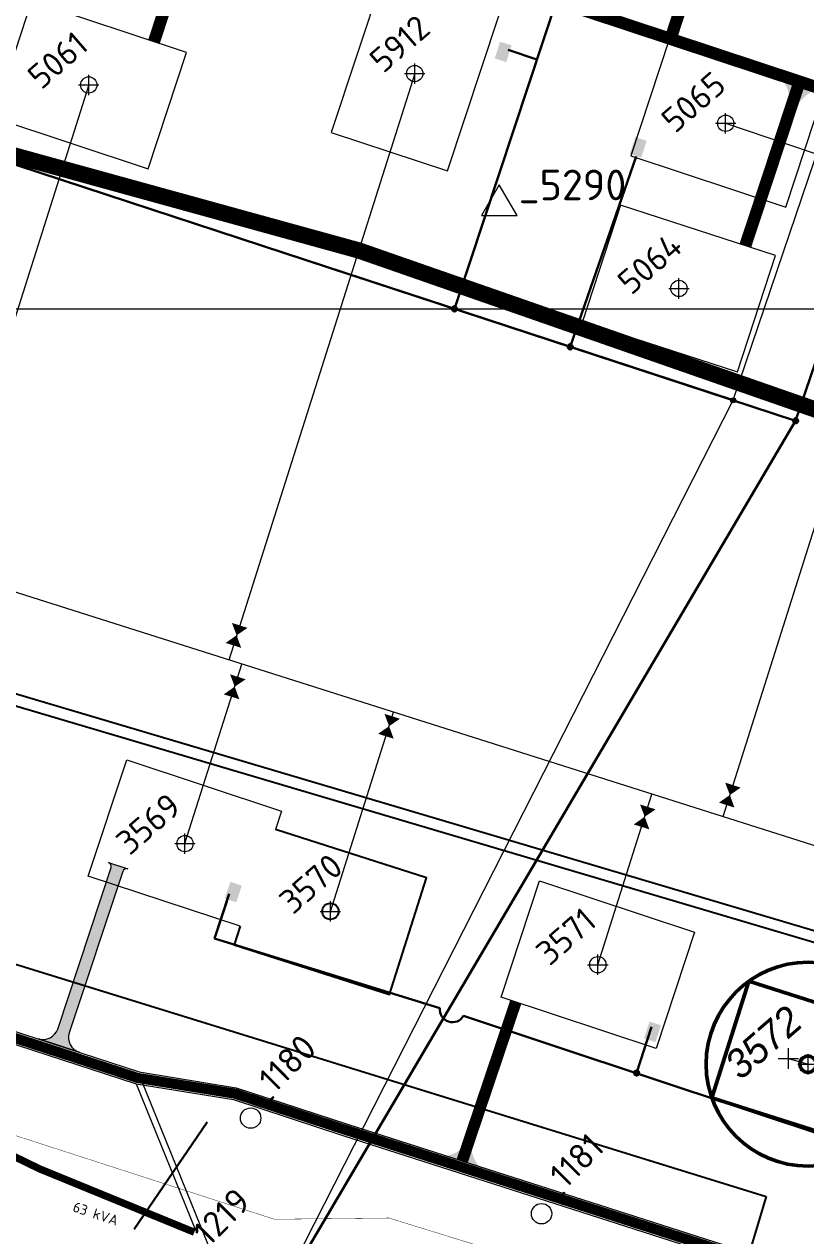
# Model space of a CAD drawing. Header units: millimetres. Extents: x 519 to 9564855, y -810 to 5021775.
# Drawn here: x 9535599 to 9535982, y 4999545 to 5000140 of the extents above; entities that cross this region are included whole.
import ezdxf
from ezdxf.enums import TextEntityAlignment as Align

# ---------------------------------------------------------------- set-up
doc = ezdxf.new("R2010")
doc.units = ezdxf.units.MM
doc.header["$LTSCALE"] = 2
doc.header["$MEASUREMENT"] = 0
doc.header["$PDMODE"] = 2
doc.header["$PDSIZE"] = 5
doc.linetypes.add('92051501$0$GROUND1', pattern=[60, 50, -10])
for name, color, linetype in [('CONTROL', 7, 'Continuous'), ('Existing roads', 41, 'Continuous'), ('GRID_PULKOVO', 7, 'Continuous'), ('OilColl&Flowlines', 3, 'Continuous'), ('OLD WELLS(dr.bfr2000)', 24, 'Continuous'), ('ROAD_GROUND', 9, 'Continuous'), ('stage 7.frame', 7, 'Continuous'), ('Газопровод', 4, 'Continuous'), ('Скважины на 2020 год', 140, 'Continuous'), ('Скважины на 2025 год _ОСМОТР', 5, 'Continuous')]:
    doc.layers.add(name, color=color, linetype=linetype)
for name, color, linetype, lineweight in [('PPLINE_GAS', 4, 'GAS_LINE', 30), ('WELLS(drilled after 2000y)', 6, 'Continuous', 40), ('Скважины на 2023 год', 201, 'Continuous', 20), ('Скважины на 2026', 222, 'Continuous', 50), ('Скважины на 2026 доп.', 222, 'Continuous', 50), ('Электро', 1, 'Continuous', 30), ('Электроснаб', 1, 'Continuous', 18), ('Электроснабжене', 1, 'Continuous', 18)]:
    doc.layers.add(name, color=color, linetype=linetype, lineweight=lineweight)
doc.styles.add('92051501$0$STANDARD', font='simplex.shx')
doc.styles.add('Elect', font='isocpeur.ttf')
doc.styles.add('GeoApp', font='', dxfattribs={"height": 1})
doc.styles.add('Line_GUGK', font='')
doc.styles.get("Standard").update_dxf_attribs({"font": 'isocpeur.ttf', "width": 0.5})
doc.styles.get('GeoApp').set_extended_font_data('D431', italic=True)
doc.styles.get('Line_GUGK').set_extended_font_data('Bm431', italic=True)
doc.linetypes.add('g5_121_g', pattern='A,4,-0.4,["Г",GeoApp,S=1,R=0,X=0,Y=-0.5],-1.2,12', length=17.6)
doc.linetypes.add('GAS_LINE', pattern='A,0.5,-0.2,["G",92051501$0$STANDARD,S=0.1,R=0,X=-0.1,Y=-0.05],-0.05', length=0.75)

msp = doc.modelspace()

# ---------------------------------------------------------------- hatches: boundary and pattern name
at = {"layer": 'Existing roads', "lineweight": 0}
h = msp.add_hatch(color=256, dxfattribs=at)
edge = h.paths.add_edge_path()
edge.add_line((9535979.14768, 5000101.4306), (9535974.40165, 5000103.02244))
edge.add_arc((9535953.99878, 5000100.29452), 20.58442, 367.61544673, 401.50735806)
edge.add_line((9535969.41385, 5000113.93615), (9535987.57352, 5000107.92745))
edge.add_arc((9535999.21147, 5000084.12183), 26.4981, 476.05282574, 499.21610865)
msp.add_hatch(color=256, dxfattribs=at).paths.add_polyline_path([(9535647.14609, 4999724.15197, -0.414213562), (9535649.67311, 4999725.42246), (9535640.17709, 4999728.56452, -0.414213562), (9535641.44756, 4999726.03755), (9535615.2492, 4999646.86017, -0.414213562), (9535605.77286, 4999642.09582), (9535625.71209, 4999635.49829, -0.414213562), (9535620.94774, 4999644.97463)])
h = msp.add_hatch(color=256, dxfattribs=at)
h.paths.add_polyline_path([(9535816.49474, 4999589.01993), (9535818.08198, 4999588.42317, 0.155118741), (9535822.61463, 4999578.88616), (9535814.05904, 4999581.6393)])
h.paths.add_polyline_path([(9535814.96904, 4999589.59356), (9535816.49474, 4999589.01993), (9535814.05904, 4999581.6393), (9535805.2631, 4999584.46978, 0.161550784)])
at = {"layer": 'Электро', "ltscale": 7.5}
for points in [[(9535837.87524, 5000129.21548), (9535832.24312, 5000131.01124), (9535829.62514, 5000122.80039), (9535835.25726, 5000121.00463)], [(9535904.15447, 5000082.4325), (9535898.52234, 5000084.22826), (9535895.90437, 5000076.01741), (9535901.53649, 5000074.22165)]]:
    msp.add_hatch(color=256, dxfattribs=at).paths.add_polyline_path(points)
at = {"layer": 'Электро'}
h = msp.add_hatch(color=256, dxfattribs=at)
edge = h.paths.add_edge_path()
edge.add_arc((9535809.82957, 5000000.02672), 1.2343, 0, 360)
h = msp.add_hatch(color=256, dxfattribs=at)
edge = h.paths.add_edge_path()
edge.add_arc((9535866.64672, 4999981.39068), 1.2343, 0, 360)
h = msp.add_hatch(color=256, dxfattribs=at)
edge = h.paths.add_edge_path()
edge.add_arc((9535977.23732, 4999945.11695), 1.2343, 0, 360)
for points in [[(9535697.23354, 4999710.8591), (9535702.84577, 4999709.00212), (9535705.553, 4999717.18397), (9535699.94077, 4999719.04096)], [(9535697.23354, 4999710.8591), (9535702.84577, 4999709.00212), (9535705.553, 4999717.18397), (9535699.94077, 4999719.04096)], [(9535697.23354, 4999710.8591), (9535702.84577, 4999709.00212), (9535705.553, 4999717.18397), (9535699.94077, 4999719.04096)], [(9535902.86338, 4999642.32404), (9535908.47562, 4999640.46705), (9535911.18285, 4999648.64891), (9535905.57061, 4999650.50589)]]:
    msp.add_hatch(color=256, dxfattribs=at).paths.add_polyline_path(points)
h = msp.add_hatch(color=256, dxfattribs=at)
edge = h.paths.add_edge_path()
edge.add_arc((9535899.23946, 4999625.2923), 1.2343, 0, 360)
at = {"layer": 'Электроснаб', "lineweight": 0, "ltscale": 7.5}
for points in [[(9535837.87524, 5000129.21548), (9535832.24312, 5000131.01124), (9535829.62514, 5000122.80039), (9535835.25726, 5000121.00463)], [(9535904.15447, 5000082.4325), (9535898.52234, 5000084.22826), (9535895.90437, 5000076.01741), (9535901.53649, 5000074.22165)]]:
    msp.add_hatch(color=1, dxfattribs=at).paths.add_polyline_path(points)
at = {"layer": 'Электроснаб', "lineweight": 0}
h = msp.add_hatch(color=1, dxfattribs=at)
edge = h.paths.add_edge_path()
edge.add_arc((9535809.82957, 5000000.02672), 1.2343, 0, 360)
h = msp.add_hatch(color=1, dxfattribs=at)
edge = h.paths.add_edge_path()
edge.add_arc((9535866.64672, 4999981.39068), 1.2343, 0, 360)
h = msp.add_hatch(color=1, dxfattribs=at)
edge = h.paths.add_edge_path()
edge.add_arc((9535977.23732, 4999945.11695), 1.2343, 0, 360)
for points in [[(9535697.23354, 4999710.8591), (9535702.84577, 4999709.00212), (9535705.553, 4999717.18397), (9535699.94077, 4999719.04096)], [(9535697.23354, 4999710.8591), (9535702.84577, 4999709.00212), (9535705.553, 4999717.18397), (9535699.94077, 4999719.04096)], [(9535697.23354, 4999710.8591), (9535702.84577, 4999709.00212), (9535705.553, 4999717.18397), (9535699.94077, 4999719.04096)], [(9535902.86338, 4999642.32404), (9535908.47562, 4999640.46705), (9535911.18285, 4999648.64891), (9535905.57061, 4999650.50589)]]:
    msp.add_hatch(color=1, dxfattribs=at).paths.add_polyline_path(points)
h = msp.add_hatch(color=1, dxfattribs=at)
edge = h.paths.add_edge_path()
edge.add_arc((9535899.23946, 4999625.2923), 1.2343, 0, 360)
at = {"layer": 'Электроснабжене', "lineweight": 0, "ltscale": 7.5}
for points in [[(9535837.87524, 5000129.21548), (9535832.24312, 5000131.01124), (9535829.62514, 5000122.80039), (9535835.25726, 5000121.00463)], [(9535904.15447, 5000082.4325), (9535898.52234, 5000084.22826), (9535895.90437, 5000076.01741), (9535901.53649, 5000074.22165)]]:
    msp.add_hatch(color=1, dxfattribs=at).paths.add_polyline_path(points)
at = {"layer": 'Электроснабжене', "lineweight": 0}
h = msp.add_hatch(color=1, dxfattribs=at)
edge = h.paths.add_edge_path()
edge.add_arc((9535809.82957, 5000000.02672), 1.2343, 0, 360)
h = msp.add_hatch(color=1, dxfattribs=at)
edge = h.paths.add_edge_path()
edge.add_arc((9535866.64672, 4999981.39068), 1.2343, 0, 360)
h = msp.add_hatch(color=1, dxfattribs=at)
edge = h.paths.add_edge_path()
edge.add_arc((9535946.62246, 4999955.15863), 1.2343, 0, 360)
for points in [[(9535697.23354, 4999710.8591), (9535702.84577, 4999709.00212), (9535705.553, 4999717.18397), (9535699.94077, 4999719.04096)], [(9535697.23354, 4999710.8591), (9535702.84577, 4999709.00212), (9535705.553, 4999717.18397), (9535699.94077, 4999719.04096)], [(9535697.23354, 4999710.8591), (9535702.84577, 4999709.00212), (9535705.553, 4999717.18397), (9535699.94077, 4999719.04096)], [(9535902.86338, 4999642.32404), (9535908.47562, 4999640.46705), (9535911.18285, 4999648.64891), (9535905.57061, 4999650.50589)]]:
    msp.add_hatch(color=1, dxfattribs=at).paths.add_polyline_path(points)
h = msp.add_hatch(color=1, dxfattribs=at)
edge = h.paths.add_edge_path()
edge.add_arc((9535899.23946, 4999625.2923), 1.2343, 0, 360)

# ---------------------------------------------------------------- linework, layer by layer
at = {"layer": 'CONTROL', "lineweight": 0}
for p, q in [((9535831.87891, 5000060.76792), (9535823.17395, 5000045.75895)), ((9535831.87891, 5000060.76792), (9535823.17395, 5000045.75895)), ((9535840.58387, 5000045.75895), (9535831.87891, 5000060.76792)), ((9535840.58387, 5000045.75895), (9535831.87891, 5000060.76792)), ((9535823.17395, 5000045.75895), (9535840.58387, 5000045.75895)), ((9535823.17395, 5000045.75895), (9535840.58387, 5000045.75895))]:
    msp.add_line(p, q, dxfattribs=at)
at = {"layer": 'Existing roads', "color": 3, "linetype": 'ByBlock', "lineweight": 0, "ltscale": 80}
for p, q in [((9535677.7, 4999737.8), (9535705.60856, 4999825.77634)), ((9535749, 4999704.57), (9535779.96708, 4999802.18773)), ((9535880.2, 4999678.4), (9535906.71394, 4999761.98008))]:
    msp.add_line(p, q, dxfattribs=at)
at = {"layer": 'Existing roads', "lineweight": 0}
for p, q in [((9535640.17709, 4999728.56452), (9535649.67311, 4999725.42246)), ((9535625.71209, 4999635.49829), (9535605.77286, 4999642.09582))]:
    msp.add_line(p, q, dxfattribs=at)
at = {"layer": 'Existing roads', "lineweight": 0, "const_width": 6}
msp.add_lwpolyline([(9537889.91883, 4999341.77945), (9537924.72003, 4999447.01825, 0.414213562), (9537912.01067, 4999472.28626), (9535372.52563, 5000312.06314)], format="xyb", dxfattribs=at)
for points in [[(9535662.41443, 5000130.88681), (9535687.8456, 5000207.79066)], [(9535915.60219, 5000131.64451), (9535924.89294, 5000159.76835)], [(9535952.49803, 5000030.82606), (9535979.15153, 5000111.42625)]]:
    msp.add_lwpolyline(points, dxfattribs=at)
at = {"layer": 'Existing roads', "lineweight": 0, "flags": 128}
for points in [[(9535605.77286, 4999642.09582, 0.414213562), (9535615.2492, 4999646.86017), (9535641.44757, 4999726.03759, 0.414207454), (9535640.17709, 4999728.56452, 0.414207454)], [(9535649.67311, 4999725.42246, 0.414213562), (9535647.14609, 4999724.15197), (9535620.94774, 4999644.97463, 0.414213562), (9535625.71209, 4999635.49829)]]:
    msp.add_lwpolyline(points, format="xyb", dxfattribs=at)
at = {"layer": 'Existing roads', "lineweight": 0, "const_width": 5.7, "elevation": 0.00005, "flags": 128}
msp.add_lwpolyline([(9535840.03192, 4999660.33086), (9535813.68943, 4999582.19852)], dxfattribs=at)
at = {"layer": 'GRID_PULKOVO', "lineweight": 0}
msp.add_line((9533000, 5000000), (9548000, 5000000), dxfattribs=at)
at = {"layer": 'OilColl&Flowlines', "lineweight": 0, "ltscale": 50}
msp.add_line((9535790.4, 5000115.4), (9535699.17108, 4999827.81849), dxfattribs=at)
at = {"layer": 'OilColl&Flowlines', "lineweight": 0}
for p, q in [((9535630.5, 5000109.8), (9535555.50518, 4999873.39334)), ((9535942.9, 5000091), (9536038.74981, 5000058.69715)), ((9536038.74981, 5000058.69715), (9535941.55543, 4999750.92738)), ((9536424.73007, 4999597.65084), (9535538.27685, 4999878.85865))]:
    msp.add_line(p, q, dxfattribs=at)
at = {"layer": 'OilColl&Flowlines'}
for p, q in [((9535208.40675, 4999798.02858), (9535962.77897, 4999564.81577)), ((9535962.77897, 4999564.81577), (9535938.39343, 4999483.33728))]:
    msp.add_line(p, q, dxfattribs=at)
at = {"layer": 'OilColl&Flowlines', "lineweight": 0}
for points in [[(9535701.45117, 4999834.98851, 8, 0, 0), (9535703.01595, 4999839.93869, 0, 8, 0), (9535704.54514, 4999844.77628, 8, 8, 0)], [(9535700.54051, 4999809.78279, 8, 0, 0), (9535702.10529, 4999814.73297, 0, 8, 0), (9535703.63448, 4999819.57056, 8, 8, 0)], [(9535776.23989, 4999790.42153, 8, 0, 0), (9535777.80466, 4999795.3717, 0, 8, 0), (9535779.33386, 4999800.2093, 8, 8, 0)], [(9535943.40219, 4999756.67426, 8, 0, 0), (9535944.96697, 4999761.62444, 0, 8, 0), (9535946.49616, 4999766.46203, 8, 8, 0)], [(9535901.6459, 4999745.98653, 8, 0, 0), (9535903.21067, 4999750.93671, 0, 8, 0), (9535904.73986, 4999755.7743, 8, 8, 0)]]:
    msp.add_lwpolyline(points, format="xyseb", dxfattribs=at)
at = {"layer": 'OilColl&Flowlines', "color": 3, "linetype": 'ByBlock', "lineweight": 0, "ltscale": 50, "const_width": 0.2}
msp.add_lwpolyline([(9535938.39343, 4999483.33728), (9535892.67737, 4999498.82289), (9535829.30719, 4999538.23865), (9535777.7178, 4999554.1928), (9535721.53004, 4999553.57741), (9535362.31394, 4999669.67703)], dxfattribs=at)
at = {"layer": 'OLD WELLS(dr.bfr2000)', "lineweight": 0}
for centre in [(9535709.9, 4999603.2), (9535852.6, 4999556.3)]:
    msp.add_circle(centre, 5, dxfattribs=at)
at = {"layer": 'PPLINE_GAS', "linetype": 'g5_121_g', "lineweight": -2}
msp.add_line((9537831.81227, 4999146.8258), (9535279.41281, 4999904.81595), dxfattribs=at)
msp.add_lwpolyline([(9535281.39298, 4999898.00414), (9537698.38059, 4999182.63516), (9537913.66251, 4999114.70847)], dxfattribs=at)
at = {"layer": 'ROAD_GROUND', "color": 8, "lineweight": 0, "const_width": 5}
msp.add_lwpolyline([(9535200.39148, 4999770.59044), (9535654.4447, 4999622.8796), (9535702.14679, 4999615.17926), (9535756.46987, 4999597.40633), (9536146.05351, 4999472.41159), (9536838.69867, 4999252.09722), (9536945.55393, 4999213.74917), (9537005.97796, 4999201.14415), (9537144.17183, 4999148.99552), (9537222.40936, 4999107.68132), (9537310.97232, 4999086.06124), (9537409.31387, 4999087.76023), (9537579.61041, 4999053.05906), (9539143.4794, 4998535.60314)], dxfattribs=at)
at = {"layer": 'ROAD_GROUND', "color": 253, "lineweight": 0}
for points in [[(9535206.74002, 4999771.81568), (9535655.1524, 4999625.80419), (9535702.85658, 4999618.10352), (9535757.38638, 4999600.2629), (9536146.96285, 4999475.27045), (9536839.66034, 4999254.93944), (9536946.37086, 4999216.64333), (9537006.81892, 4999204.0333), (9537145.40667, 4999151.73604), (9537223.48172, 4999110.50763), (9537311.30764, 4999089.06749), (9537409.59075, 4999090.76547), (9537580.38382, 4999055.96311), (9539144.42179, 4998538.45128)], [(9535204.88231, 4999766.11051), (9535653.737, 4999619.955), (9535701.437, 4999612.255), (9535755.537, 4999594.555), (9536145.137, 4999469.555), (9536837.737, 4999249.255), (9536944.737, 4999210.855), (9537005.137, 4999198.255), (9537142.937, 4999146.255), (9537221.337, 4999104.855), (9537310.637, 4999083.055), (9537409.037, 4999084.755), (9537578.837, 4999050.155), (9539142.537, 4998532.755)]]:
    msp.add_lwpolyline(points, dxfattribs=at)
at = {"layer": 'ROAD_GROUND', "lineweight": 0, "const_width": 3, "flags": 128}
msp.add_lwpolyline([(9535682.26122, 4999547.13321), (9535606.45403, 4999578.16264), (9535560.60728, 4999600.51265), (9535508.37797, 4999592.73881), (9535407.23203, 4999626.89307), (9535266.1551, 4999677.23176)], dxfattribs=at)
at = {"layer": 'ROAD_GROUND', "lineweight": 0, "flags": 128}
for points in [[(9535681.693, 4999545.745), (9535605.84063, 4999576.79293), (9535560.36806, 4999598.96052), (9535508.2409, 4999591.20188), (9535406.74, 4999625.476), (9535265.651, 4999675.819)], [(9535682.82944, 4999548.52142), (9535607.06744, 4999579.53236), (9535560.84649, 4999602.06477), (9535508.51504, 4999594.27573), (9535407.72406, 4999628.31013), (9535266.65919, 4999678.64452)]]:
    msp.add_lwpolyline(points, dxfattribs=at)
at = {"layer": 'ROAD_GROUND', "lineweight": 0}
for points in [[(9535653.737, 4999619.955), (9535682.81106, 4999548.27738)], [(9535656.51701, 4999621.08264), (9535707.01701, 4999496.58264)]]:
    msp.add_lwpolyline(points, dxfattribs=at)
at = {"layer": 'stage 7.frame', "color": 0, "linetype": 'ByBlock', "lineweight": 0}
for points in [[(9535583.58202, 5000093.8776), (9535659.56254, 5000068.73702), (9535678.41798, 5000125.72241), (9535602.43745, 5000150.86299)], [(9535896.38202, 5000075.0776), (9535972.36254, 5000049.93702), (9535991.21798, 5000106.92241), (9535915.23745, 5000132.06299)]]:
    msp.add_lwpolyline(points, close=True, dxfattribs=at)
for centre in [(9535630.5, 5000109.8), (9535942.9, 5000091)]:
    msp.add_circle(centre, 4, dxfattribs=at)
for p in [(9535630.5, 5000109.8), (9535942.9, 5000091)]:
    msp.add_point(p, dxfattribs=at)
at = {"layer": 'WELLS(drilled after 2000y)', "color": 0, "linetype": 'ByBlock', "lineweight": 0, "ltscale": 5}
for points in [[(9535630.28202, 4999721.8776), (9535649.13745, 4999778.86299), (9535725.11798, 4999753.72241), (9535722.10926, 4999744.62939)], [(9535704.68735, 4999697.25822), (9535630.28202, 4999721.8776)], [(9535832.78202, 4999662.4776), (9535851.63745, 4999719.46299), (9535927.61798, 4999694.32241), (9535908.76254, 4999637.33702), (9535832.78202, 4999662.4776)]]:
    msp.add_lwpolyline(points, dxfattribs=at)
at = {"layer": 'WELLS(drilled after 2000y)', "color": 0, "linetype": 'ByBlock', "lineweight": 0}
for centre in [(9535677.7, 4999737.8), (9535880.2, 4999678.4)]:
    msp.add_circle(centre, 4, dxfattribs=at)
at = {"layer": 'WELLS(drilled after 2000y)', "color": 0, "linetype": 'ByBlock', "lineweight": 0, "ltscale": 80}
for p in [(9535677.7, 4999737.8), (9535880.2, 4999678.4)]:
    msp.add_point(p, dxfattribs=at)
at = {"layer": 'Газопровод', "color": 132, "linetype": '92051501$0$GROUND1', "lineweight": 100, "const_width": 8}
msp.add_lwpolyline([(9535019.30777, 5000268.41216), (9535549.94724, 5000124.68543), (9535575.38997, 5000080.34023), (9535762.92605, 5000028.6546), (9535921.7141, 4999973.3482), (9536016.14979, 4999940.45594), (9536299.45685, 4999841.77916), (9536429.47294, 4999796.49413), (9536488.98253, 4999778.05777), (9536680.02453, 4999718.87202), (9536871.06653, 4999659.68626), (9536931.65347, 4999640.91613), (9536966.19583, 4999628.81712), (9537249.32986, 4999529.64497), (9537264.85214, 4999524.20804), (9537345.24438, 4999501.27231), (9537537.57031, 4999446.40215), (9537729.89624, 4999391.53198), (9537825.94199, 4999363.86113), (9537921.46299, 4999334.26825), (9538112.50499, 4999275.0825), (9538208.05719, 4999245.47995), (9538499.86844, 4999175.86436)], dxfattribs=at)
at = {"layer": 'Скважины на 2020 год', "color": 0, "linetype": 'ByBlock', "lineweight": 0}
msp.add_lwpolyline([(9535806.4224, 5000067.68202), (9535831.56298, 5000143.66254), (9535774.57759, 5000162.51798), (9535749.43701, 5000086.53745)], close=True, dxfattribs=at)
msp.add_circle((9535790.4, 5000115.4), 4, dxfattribs=at)
msp.add_point((9535790.4, 5000115.4), dxfattribs=at)
at = {"layer": 'Скважины на 2023 год', "color": 0, "linetype": 'ByBlock', "lineweight": 0}
msp.add_lwpolyline([(9535872.70241, 4999993.84789), (9535948.78693, 4999969.12653), (9535967.32795, 5000026.18993), (9535891.24343, 5000050.91128)], close=True, dxfattribs=at)
msp.add_circle((9535920, 5000010), 4, dxfattribs=at)
msp.add_point((9535920, 5000010), dxfattribs=at)
at = {"layer": 'Скважины на 2025 год _ОСМОТР', "color": 0, "linetype": 'ByBlock', "lineweight": -2, "ltscale": 50}
msp.add_lwpolyline([(9535704.68735, 4999697.25822), (9535701.77978, 4999688.13498), (9535778.00243, 4999663.84285), (9535796.22153, 4999721.00984), (9535722.10926, 4999744.62939)], dxfattribs=at)
at = {"layer": 'Скважины на 2025 год _ОСМОТР', "color": 0, "linetype": 'ByBlock', "lineweight": -2}
msp.add_circle((9535749.00066, 4999704.57241), 4, dxfattribs=at)
at = {"layer": 'Скважины на 2025 год _ОСМОТР', "color": 0, "linetype": 'ByBlock', "lineweight": 0}
msp.add_point((9535749, 4999704.57), dxfattribs=at)
at = {"layer": 'Скважины на 2026', "lineweight": 0}
msp.add_line((9535973.7, 4999632.4), (9535983.3, 4999629.61), dxfattribs=at)
at = {"layer": 'Скважины на 2026', "linetype": 'ByBlock', "ltscale": 50}
msp.add_lwpolyline([(9535936.07913, 4999613.17257), (9536012.30178, 4999588.88044), (9536030.52087, 4999646.04743), (9535954.29822, 4999670.33956)], close=True, dxfattribs=at)
msp.add_circle((9535983.3, 4999629.61), 50, dxfattribs=at)
at = {"layer": 'Скважины на 2026', "linetype": 'ByBlock'}
msp.add_circle((9535983.3, 4999629.61), 4, dxfattribs=at)
at = {"layer": 'Скважины на 2026', "linetype": 'ByBlock', "lineweight": 0}
for p in [(9535973.7, 4999632.4), (9535983.3, 4999629.61)]:
    msp.add_point(p, dxfattribs=at)
at = {"layer": 'Скважины на 2026 доп.', "lineweight": 0}
msp.add_point((9535973.7, 4999632.4), dxfattribs=at)
at = {"layer": 'Электро', "ltscale": 0.09}
msp.add_line((9535937.85221, 5000386.94015), (9535809.82957, 5000000.02672), dxfattribs=at)
at = {"layer": 'Электро', "ltscale": 0.5}
for p, q in [((9535977.23732, 4999945.11695, -4.252), (9535374.72036, 5000142.74261, -4.252)), ((9535977.23732, 4999945.11695, -4.252), (9536023.31257, 5000081.09636)), ((9535899.05816, 5000074.66825), (9535866.64672, 4999981.39068, 0)), ((9535814.33619, 4999653.3915, 0), (9537304.30353, 4999157.60417, 0))]:
    msp.add_line(p, q, dxfattribs=at)
at = {"layer": 'Электро', "ltscale": 50}
msp.add_line((9535836.1768, 5000126.96762), (9535850.28717, 5000122.29875), dxfattribs=at)
at = {"layer": 'Электро'}
for p, q in [((9535716.1033, 4999502.21119, 0), (9535977.23732, 4999945.11695, -4.252)), ((9535692.16353, 4999691.2199, 0), (9535699.43254, 4999713.18851, 0)), ((9535692.16353, 4999691.2199, 0), (9535698.16844, 4999709.3681, 0)), ((9535692.16353, 4999691.2199, 0), (9535698.16844, 4999709.3681, 0)), ((9535899.23946, 4999625.2923, 0), (9535906.59496, 4999647.98349, 0)), ((9535688.64897, 4999601.21593, 0), (9535652.82313, 4999548.79606, 0))]:
    msp.add_line(p, q, dxfattribs=at)
at = {"layer": 'Электро', "ltscale": 25}
msp.add_line((9535692.16353, 4999691.2199, 0), (9535802.72851, 4999657.1279, 0), dxfattribs=at)
at = {"layer": 'Электро'}
for centre in [(9535809.82957, 5000000.02672), (9535866.64672, 4999981.39068, 0), (9535977.23732, 4999945.11695, -4.252), (9535899.23946, 4999625.2923, 0)]:
    msp.add_circle(centre, 1.2343, dxfattribs=at)
at = {"layer": 'Электро', "ltscale": 25}
msp.add_arc((9535808.89926, 4999656.39956, 0), 6.21359, 173.26845798, 331.04576211, dxfattribs=at)
at = {"layer": 'Электроснаб', "color": 1, "lineweight": 0, "ltscale": 0.09}
msp.add_line((9535937.85221, 5000386.94015), (9535809.82957, 5000000.02672), dxfattribs=at)
at = {"layer": 'Электроснаб', "color": 1, "lineweight": 0, "ltscale": 0.5}
for p, q in [((9535977.23732, 4999945.11695, -4.252), (9535374.72036, 5000142.74261, -4.252)), ((9535977.23732, 4999945.11695, -4.252), (9536023.31257, 5000081.09636)), ((9535899.05816, 5000074.66825), (9535866.64672, 4999981.39068, 0)), ((9535814.33619, 4999653.3915, 0), (9537304.30353, 4999157.60417, 0))]:
    msp.add_line(p, q, dxfattribs=at)
at = {"layer": 'Электроснаб', "color": 1, "linetype": 'ByBlock', "lineweight": 0, "ltscale": 50}
msp.add_line((9535836.1768, 5000126.96762), (9535850.28717, 5000122.29875), dxfattribs=at)
at = {"layer": 'Электроснаб', "color": 1, "linetype": 'ByBlock', "lineweight": 0}
msp.add_line((9535716.1033, 4999502.21119, 0), (9535977.23732, 4999945.11695, -4.252), dxfattribs=at)
at = {"layer": 'Электроснаб', "color": 1, "lineweight": 0}
for p, q in [((9535692.16353, 4999691.2199, 0), (9535699.43254, 4999713.18851, 0)), ((9535692.16353, 4999691.2199, 0), (9535698.16844, 4999709.3681, 0)), ((9535692.16353, 4999691.2199, 0), (9535698.16844, 4999709.3681, 0)), ((9535899.23946, 4999625.2923, 0), (9535906.59496, 4999647.98349, 0)), ((9535688.64897, 4999601.21593, 0), (9535652.82313, 4999548.79606, 0))]:
    msp.add_line(p, q, dxfattribs=at)
at = {"layer": 'Электроснаб', "color": 1, "lineweight": 0, "ltscale": 25}
msp.add_line((9535692.16353, 4999691.2199, 0), (9535802.72851, 4999657.1279, 0), dxfattribs=at)
at = {"layer": 'Электроснаб', "color": 1, "lineweight": 0}
for centre in [(9535809.82957, 5000000.02672), (9535866.64672, 4999981.39068, 0), (9535977.23732, 4999945.11695, -4.252), (9535899.23946, 4999625.2923, 0)]:
    msp.add_circle(centre, 1.2343, dxfattribs=at)
at = {"layer": 'Электроснаб', "color": 1, "lineweight": 0, "ltscale": 25}
msp.add_arc((9535808.89926, 4999656.39956, 0), 6.21359, 173.26845798, 331.04576211, dxfattribs=at)
at = {"layer": 'Электроснабжене', "color": 1, "lineweight": 0, "ltscale": 0.09}
msp.add_line((9536023.39954, 5000645.48356), (9535809.82957, 5000000.02672), dxfattribs=at)
at = {"layer": 'Электроснабжене', "color": 1, "lineweight": 0, "ltscale": 0.5}
for p, q in [((9535946.72324, 4999955.45604, -4.2427), (9535374.72036, 5000142.74261, -4.252)), ((9535946.62246, 4999955.15863, -4.252), (9535992.69771, 5000091.13803)), ((9535899.05816, 5000074.66825), (9535866.64672, 4999981.39068, 0)), ((9535814.33619, 4999653.3915, 0), (9537304.30353, 4999157.60417, 0))]:
    msp.add_line(p, q, dxfattribs=at)
at = {"layer": 'Электроснабжене', "color": 1, "linetype": 'ByBlock', "lineweight": 0, "ltscale": 50}
msp.add_line((9535836.1768, 5000126.96762), (9535850.28717, 5000122.29875), dxfattribs=at)
at = {"layer": 'Электроснабжене', "color": 1, "linetype": 'ByBlock', "lineweight": 0}
msp.add_line((9535716.1033, 4999502.21119, 0), (9535946.62246, 4999955.15863, -4.252), dxfattribs=at)
at = {"layer": 'Электроснабжене', "color": 1, "lineweight": 0}
for p, q in [((9535692.16353, 4999691.2199, 0), (9535699.43254, 4999713.18851, 0)), ((9535692.16353, 4999691.2199, 0), (9535698.16844, 4999709.3681, 0)), ((9535692.16353, 4999691.2199, 0), (9535698.16844, 4999709.3681, 0)), ((9535899.23946, 4999625.2923, 0), (9535906.59496, 4999647.98349, 0)), ((9535688.64897, 4999601.21593, 0), (9535652.82313, 4999548.79606, 0))]:
    msp.add_line(p, q, dxfattribs=at)
at = {"layer": 'Электроснабжене', "color": 1, "lineweight": 0, "ltscale": 25}
msp.add_line((9535692.16353, 4999691.2199, 0), (9535802.72851, 4999657.1279, 0), dxfattribs=at)
at = {"layer": 'Электроснабжене', "color": 1, "lineweight": 0}
for centre in [(9535809.82957, 5000000.02672), (9535866.64672, 4999981.39068, 0), (9535946.62246, 4999955.15863, -4.252), (9535899.23946, 4999625.2923, 0)]:
    msp.add_circle(centre, 1.2343, dxfattribs=at)
at = {"layer": 'Электроснабжене', "color": 1, "lineweight": 0, "ltscale": 25}
msp.add_arc((9535808.89926, 4999656.39956, 0), 6.21359, 173.26845798, 331.04576211, dxfattribs=at)

# ---------------------------------------------------------------- texts
at = {"layer": 'CONTROL', "lineweight": 0, "style": 'Elect'}
msp.add_text(' _5290', height=15.005963, rotation=0.00000003, dxfattribs=at).set_placement((9535831.87891, 5000053.26343))
at = {"layer": 'OLD WELLS(dr.bfr2000)', "lineweight": 0, "style": 'Elect'}
for s, p in [(' _1180', (9535709.9, 4999603.2)), (' _1181', (9535852.6, 4999556.3)), (' _1219', (9535677.8, 4999528.1))]:
    msp.add_text(s, height=12.5, rotation=44.99999992, dxfattribs=at).set_placement(p)
at = {"layer": 'stage 7.frame', "color": 0, "linetype": 'ByBlock', "lineweight": 0, "style": 'Elect'}
for s, p in [('5061', (9535607.23129, 5000107.05816)), ('5065', (9535918.07768, 5000085.64242))]:
    msp.add_text(s, height=12, rotation=41, dxfattribs=at).set_placement(p)
at = {"layer": 'WELLS(drilled after 2000y)', "color": 0, "linetype": 'ByBlock', "lineweight": 0, "style": 'Elect'}
for s, p in [(' 3569', (9535644.82399, 4999726.57502)), ('3571', (9535856.58316, 4999677.42334))]:
    msp.add_text(s, height=12, rotation=41, dxfattribs=at).set_placement(p)
at = {"layer": 'Скважины на 2020 год', "color": 0, "linetype": 'ByBlock', "lineweight": 0, "style": 'Elect'}
msp.add_text('5912', height=12, rotation=41, dxfattribs=at).set_placement((9535774.97104, 5000115.06303))
at = {"layer": 'Скважины на 2023 год', "color": 0, "linetype": 'ByBlock', "lineweight": 0}
msp.add_text('5064', height=12, rotation=41, dxfattribs=at).set_placement((9535898.95216, 5000003.60498), align=Align.BOTTOM_LEFT)
at = {"layer": 'Скважины на 2025 год _ОСМОТР', "color": 0, "linetype": 'ByBlock', "lineweight": 40, "style": 'Elect'}
msp.add_text('3570', height=12, rotation=41, dxfattribs=at).set_placement((9535730.65214, 4999702.54961))
at = {"layer": 'Скважины на 2026 доп.', "lineweight": 50, "insert": (9535940.99245, 4999631.96841), "char_height": 14, "attachment_point": 1, "rotation": 41, "style": 'Line_GUGK'}
msp.add_mtext_dynamic_manual_height_columns('3572', width=1.0913195, gutter_width=5, heights=[0], dxfattribs=at)
at = {"layer": 'Электро'}
msp.add_text('63 kVA', height=5, rotation=341.691556, dxfattribs=at).set_placement((9535622.21977, 4999557.54004, -0.00006))
at = {"layer": 'Электроснаб', "color": 1, "lineweight": 0}
msp.add_text('63 kVA', height=5, rotation=341.691556, dxfattribs=at).set_placement((9535622.21977, 4999557.54004, -0.00006))
at = {"layer": 'Электроснабжене', "color": 1, "lineweight": 0}
msp.add_text('63 kVA', height=5, rotation=341.691556, dxfattribs=at).set_placement((9535622.21977, 4999557.54004, -0.00006))

doc.saveas('drawing.dxf')
